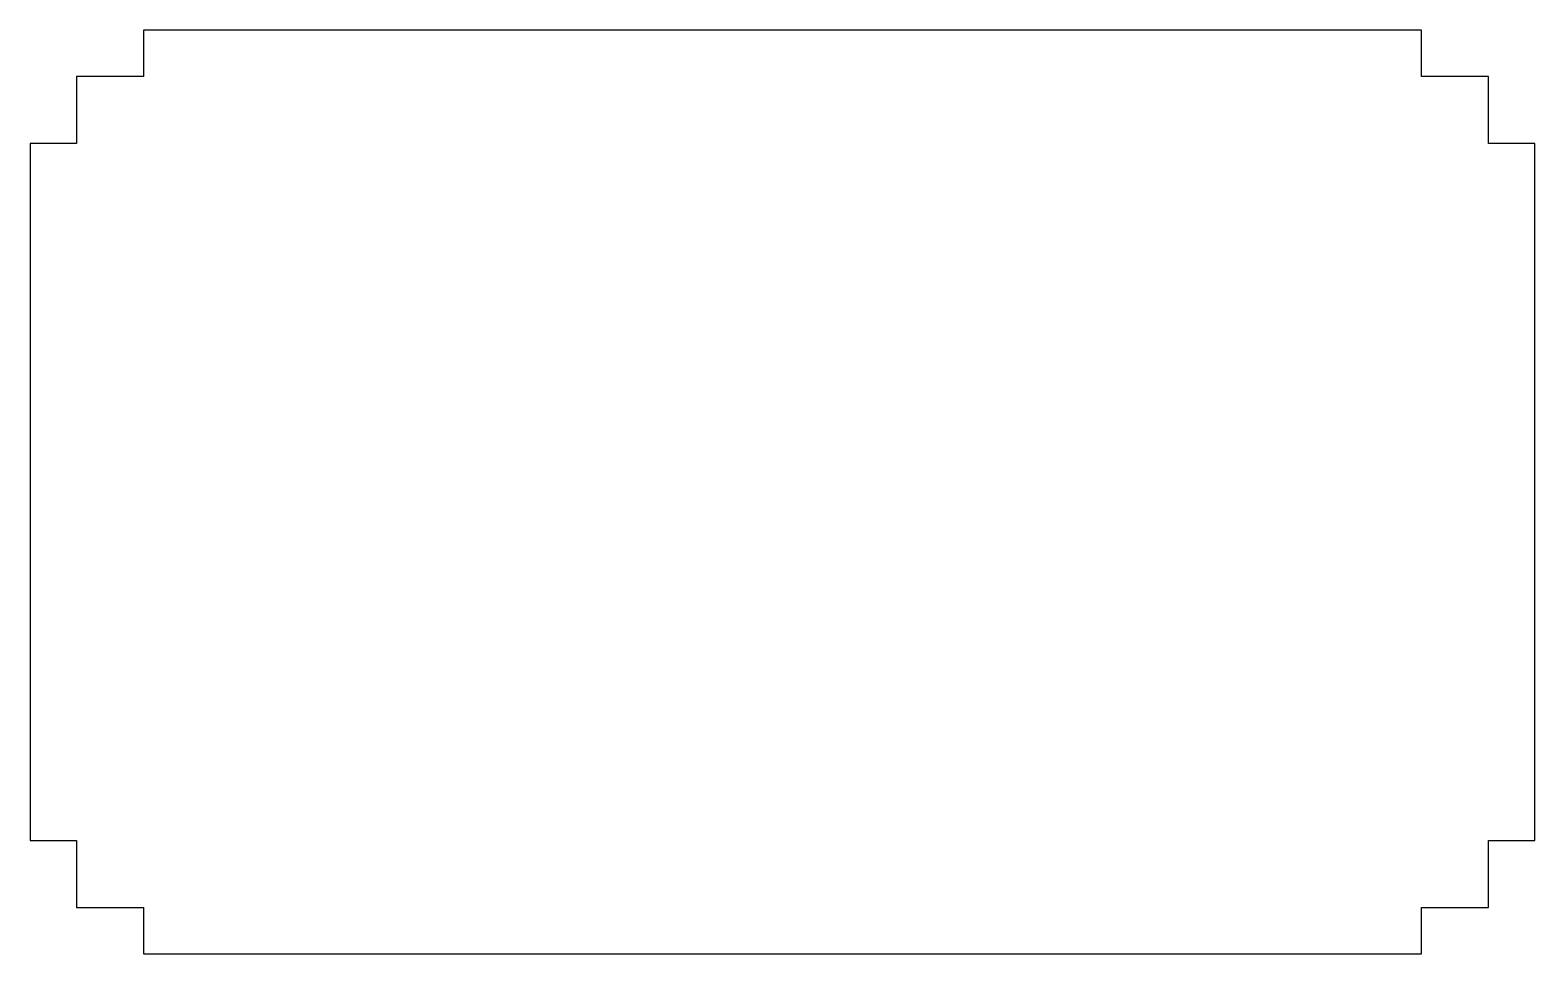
# Model space of a CAD drawing. Header units: millimetres. Extents: x -325 to 325, y -200 to 200.
import ezdxf

# ---------------------------------------------------------------- set-up
doc = ezdxf.new("R2010")
doc.units = ezdxf.units.MM

msp = doc.modelspace()

# ---------------------------------------------------------------- linework, layer by layer
at = {"color": 7, "linetype": 'Continuous', "lineweight": 25}
for p, q in [((276.4, 200), (-276.4, 200)), ((-276.4, 200), (-276.4, 179.9)), ((276.4, 179.9), (276.4, 200)), ((-276.4, 179.9), (-305.4, 179.9)), ((-305.4, 179.9), (-305.4, 150.9)), ((305.4, 179.9), (276.4, 179.9)), ((305.4, 150.9), (305.4, 179.9)), ((-325.5, 150.9), (-325.5, -150.9)), ((-305.4, 150.9), (-325.5, 150.9)), ((325.5, 150.9), (305.4, 150.9)), ((325.5, -150.9), (325.5, 150.9)), ((-325.5, -150.9), (-305.4, -150.9)), ((-305.4, -150.9), (-305.4, -179.9)), ((305.4, -179.9), (305.4, -150.9)), ((305.4, -150.9), (325.5, -150.9)), ((-305.4, -179.9), (-276.4, -179.9)), ((-276.4, -179.9), (-276.4, -200)), ((276.4, -200), (276.4, -179.9)), ((276.4, -179.9), (305.4, -179.9)), ((-276.4, -200), (276.4, -200))]:
    msp.add_line(p, q, dxfattribs=at)

doc.saveas('drawing.dxf')
